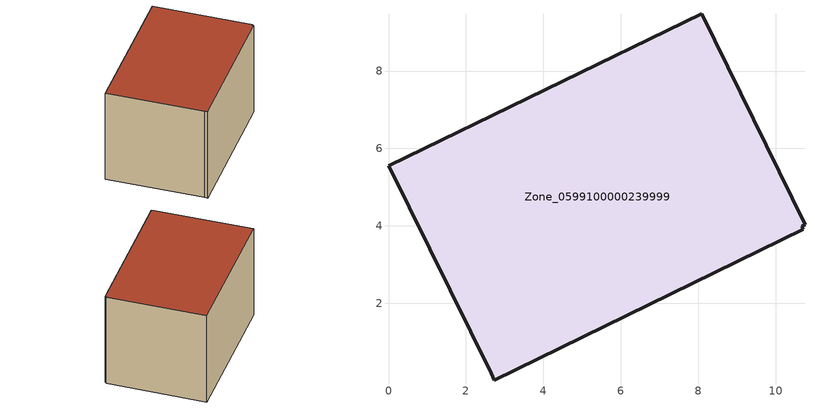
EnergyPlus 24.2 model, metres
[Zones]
Zone_0599100000239999
 floor ground (C_G): 0,5.55 8.1,9.48 10.76,4.03 10.68,3.99 10.72,3.91 2.74,0.01 2.65,0.19 z0
 wall outside (C_F): 8.1,9.48 0,5.55 2.65,0.19 2.74,0.01 10.72,3.91 10.68,3.99 10.76,4.03 8.1,9.48 z0:6.11
 roof outside (C_R): 10.76,4.03 8.1,9.48 0,5.55 2.65,0.19 2.74,0.01 10.72,3.91 10.68,3.99 z6.11
[BUILDING]
Pand.0599100000239999: North Axis=0; Terrain=City; Loads Convergence Tolerance Value=0.04; Temperature Convergence Tolerance Value=0.4; Solar Distribution=FullExterior; Maximum Number of Warmup Days=25; Minimum Number of Warmup Days=1
[Site:Location]
Rotterdam.The.Hague.AP_ZH_NLD Design_Conditions: Latitude=51.96; Longitude=4.45; Time Zone=1; Elevation=-4.5
[SITE:GROUNDTEMPERATURE:BUILDINGSURFACE]
18, 18, 18, 18, 18, 18, 18, 18, 18, 18, 18, 18
[MATERIAL] Thermal Absorptance=0.9; Solar Absorptance=0.7; Visible Absorptance=0.7
Name | Roughness | Thickness | Conductivity | Density | Specific Heat
G.TC.1965-1974 | MediumSmooth | 0.15 | 0.882353 | 540 | 1210
F.TC.1965-1974 | Rough | 0.3 | 0.697674 | 1920 | 840
R.TC.1965-1974 | MediumRough | 0.2 | 0.232558 | 1500 | 1000
[CONSTRUCTION]
C_G: G.TC.1965-1974
C_F: F.TC.1965-1974
C_R: R.TC.1965-1974
[ZONE]
Zone_0599100000239999: Type=1; Multiplier=1; Ceiling Height=Autocalculate; Volume=Autocalculate; Floor Area=autocalculate; Part of Total Floor Area=Yes
[ZONEINFILTRATION:DESIGNFLOWRATE]
Infil_Zone_0599100000239999: Zone or ZoneList or Space or SpaceList=Zone_0599100000239999; Schedule=AlwaysOn; Design Flow Rate Calculation Method=Flow/Area; Flow Rate per Floor Area=0.003; Constant Term Coefficient=1; Temperature Term Coefficient=0; Velocity Term Coefficient=0; Velocity Squared Term Coefficient=0
[HVACTEMPLATE:ZONE:IDEALLOADSAIRSYSTEM]
Zone_0599100000239999: Maximum Heating Supply Air Temperature=50; Minimum Cooling Supply Air Temperature=13; Maximum Heating Supply Air Humidity Ratio=0.0156; Minimum Cooling Supply Air Humidity Ratio=0.0077; Heating Limit=NoLimit; Cooling Limit=NoLimit; Dehumidification Control Type=ConstantSensibleHeatRatio; Cooling Sensible Heat Ratio=0.7; Dehumidification Setpoint=60; Humidification Control Type=None; Humidification Setpoint=30; Outdoor Air Method=None; Outdoor Air Flow Rate per Person=0.00944; Outdoor Air Flow Rate per Zone Floor Area=0; Outdoor Air Flow Rate per Zone=0; Demand Controlled Ventilation Type=None; Outdoor Air Economizer Type=NoEconomizer; Heat Recovery Type=None; Sensible Heat Recovery Effectiveness=0.7; Latent Heat Recovery Effectiveness=0.65
[ZONECONTROL:THERMOSTAT]
ThermostatControl_Zone_0599100000239999: Zone or ZoneList=Zone_0599100000239999; Control Type Schedule=DualSetpointControlType; Control 1=Thermostat_Zone_0599100000239999; Temperature Difference Between Cutout And Setpoint=0
[THERMOSTATSETPOINT:DUALSETPOINT]
Thermostat_Zone_0599100000239999: Heating Setpoint Temperature Schedule=HeatingSetpoint_Zone_0599100000239999; Cooling Setpoint Temperature Schedule=CoolingSetpoint_Zone_0599100000239999
[SCHEDULE:COMPACT]
HeatingSetpoint_Zone_0599100000239999: Through: 12/31, For: AllDays, Until: 24:00, 21
CoolingSetpoint_Zone_0599100000239999: Through: 12/31, For: AllDays, Until: 24:00, 24
DualSetpointControlType: Through: 12/31, For: AllDays, Until: 24:00, 4
AlwaysOn: Through: 12/31, For: AllDays, Until: 24:00, 1
